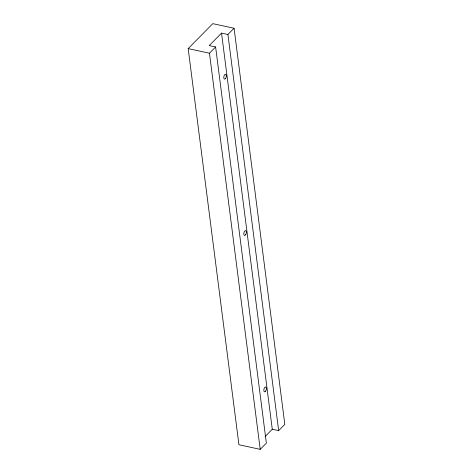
<?xml version="1.0" encoding="UTF-8"?>
<svg xmlns="http://www.w3.org/2000/svg" width="473" height="473" viewBox="0 0 473 473"><rect width="100%" height="100%" fill="white"/><g stroke="black" fill="none" stroke-linecap="round" stroke-linejoin="round"><path stroke-width="0.71" d="M234.076 28.25L227.921 34.494L221.535 33.11L209.232 45.597L215.617 46.975L266.364 443.106L260.209 449.35L238.924 444.75L188.177 48.613L212.791 23.65L234.076 28.25L284.823 424.387L278.668 430.625L272.282 429.248L265.105 436.526M260.209 449.35L209.462 53.218L215.617 46.975M188.177 48.613L209.462 53.218M227.921 34.494L278.668 430.625M221.535 33.11L272.282 429.248M225.609 78.376A2.471 1.171 -77.8 0 0 225.716 74.326A2.471 1.171 -77.8 0 0 223.776 77.347A2.471 1.171 -77.8 0 0 225.609 78.376M245.641 234.744A2.471 1.171 -77.8 0 0 245.747 230.694A2.471 1.171 -77.8 0 0 243.808 233.715A2.471 1.171 -77.8 0 0 245.641 234.744M265.672 391.112A2.471 1.171 -77.8 0 0 265.779 387.062A2.471 1.171 -77.8 0 0 263.839 390.089A2.471 1.171 -77.8 0 0 265.672 391.112"/></g></svg>
